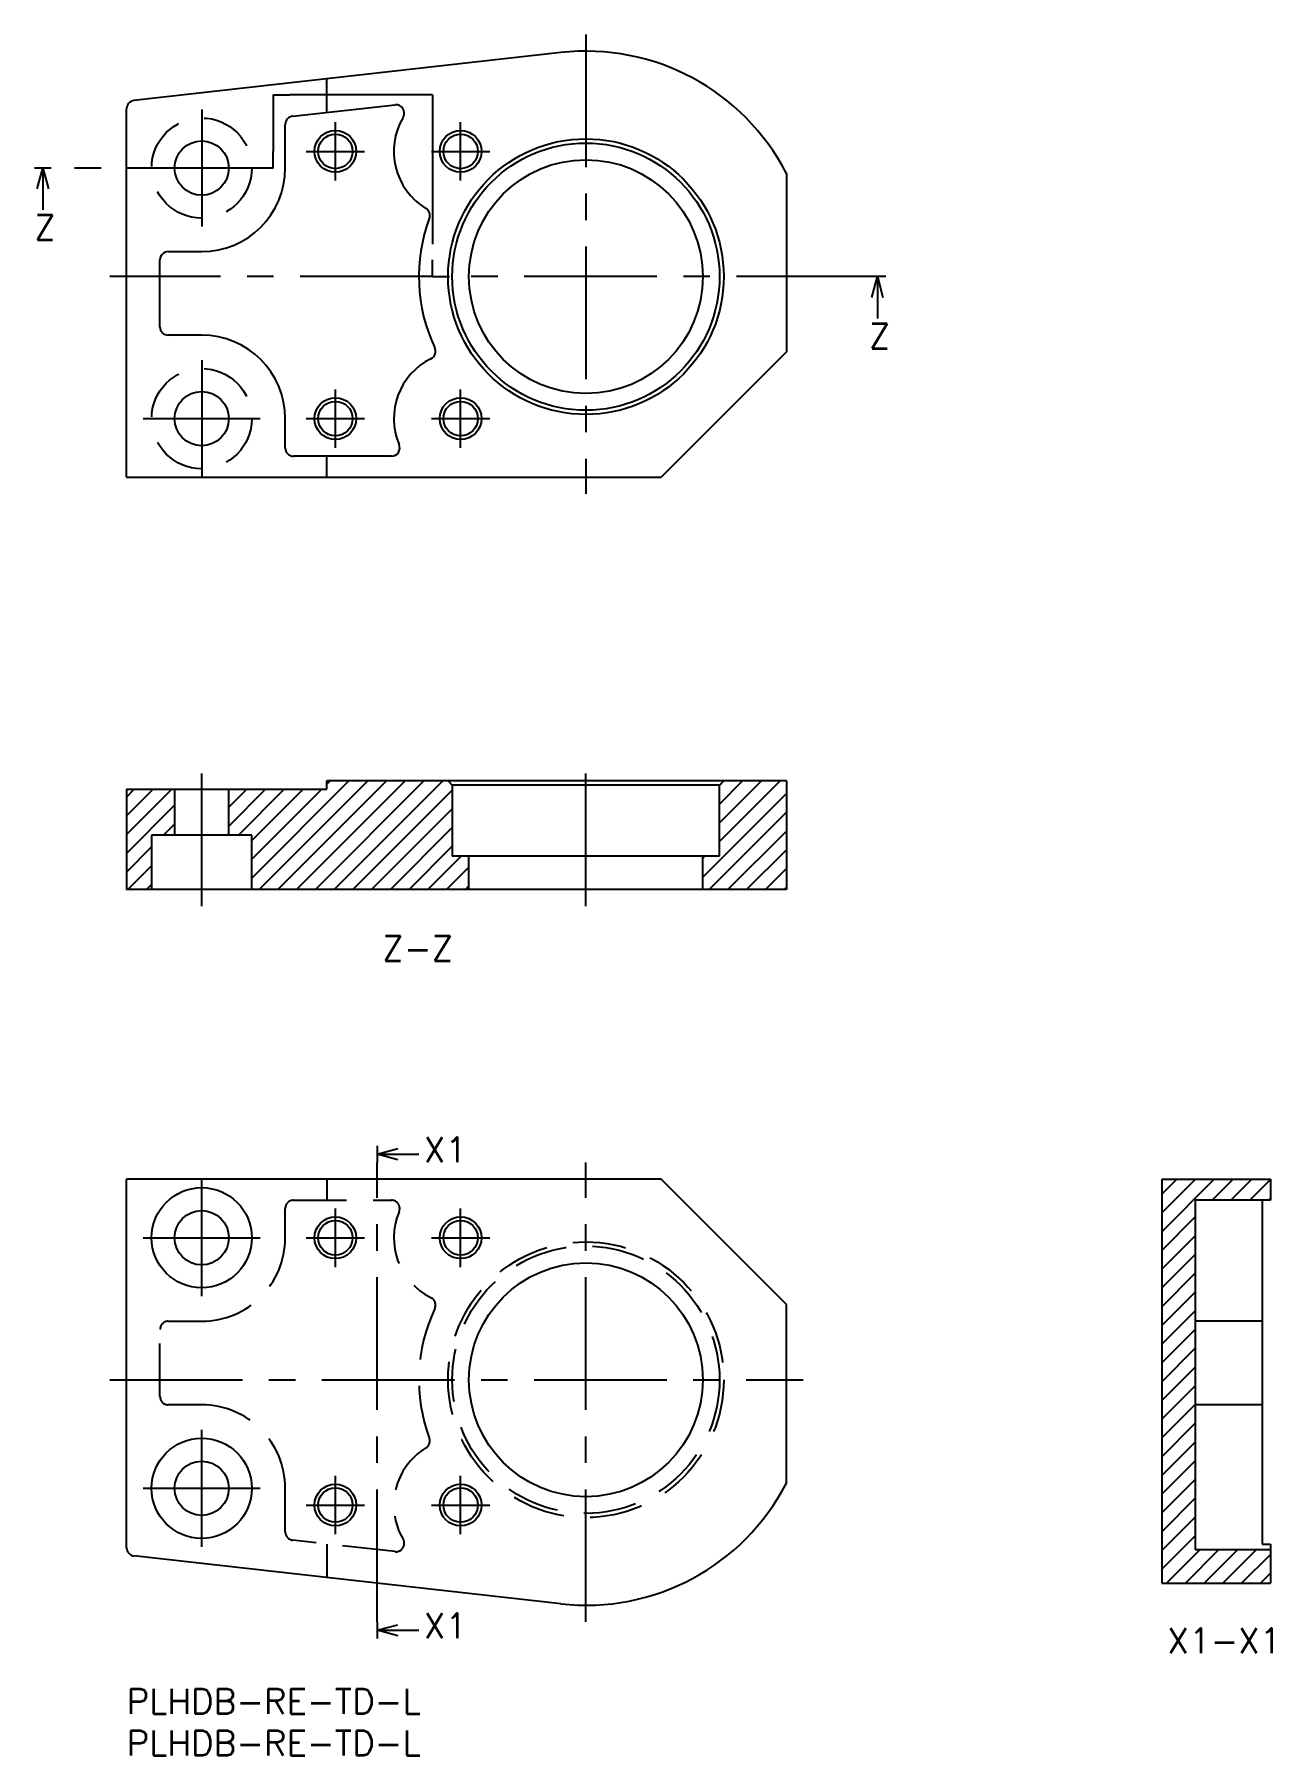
# Model space of a CAD drawing. Extents: x -11 to 137, y -8 to 198.
import ezdxf

# ---------------------------------------------------------------- set-up
doc = ezdxf.new("R2010")
doc.units = 0
doc.header["$LTSCALE"] = 0.5
doc.linetypes.add('CENTER', pattern=[50.8, 31.75, -6.35, 6.35, -6.35])
doc.linetypes.add('DASHED', pattern=[19.05, 12.7, -6.35])
for name, color, linetype in [('MSM_CENTER', 1, 'CENTER'), ('MSM_CONTINUOUS', 7, 'CONTINUOUS'), ('MSM_DASHED', 4, 'DASHED'), ('MSM_NARROW', 5, 'CONTINUOUS'), ('MSM_PART_NUMBER', 7, 'CONTINUOUS')]:
    doc.layers.add(name, color=color, linetype=linetype)
doc.styles.get("Standard").update_dxf_attribs({"font": 'txt.shx', "height": 2, "bigfont": 'bigfont.shx'})

# ---------------------------------------------------------------- blocks, each defined once
blk = doc.blocks.new('*U89')
at = {"layer": 'MSM_PART_NUMBER'}
blk.add_text('PLHDB-RE-TD-L', height=3, dxfattribs=at).set_placement((0, -3))
blk = doc.blocks.new('*U90')
at = {"layer": 'MSM_PART_NUMBER'}
blk.add_text('PLHDB-RE-TD-L', height=3, dxfattribs=at).set_placement((0, -8))

msp = doc.modelspace()

# ---------------------------------------------------------------- linework, layer by layer
at = {"layer": 'MSM_CENTER'}
for p, q in [((55, 198.08), (55, 143.08)), ((34.65, 190.85), (19.56, 190.85)), ((9, 189.08), (9, 175.08)), ((17.56, 188.85), (17.56, 184.08)), ((25, 180.58), (25, 187.58)), ((36.65, 188.85), (36.65, 171.08)), ((40, 180.58), (40, 187.58)), ((21.5, 184.08), (28.5, 184.08)), ((36.5, 184.08), (43.5, 184.08)), ((16, 182.08), (-9.03, 182.08)), ((36.65, 169.08), (-2, 169.08)), ((88.9, 169.08), (38.65, 169.08)), ((9, 159.08), (9, 145.08)), ((25, 148.58), (25, 155.58)), ((40, 148.58), (40, 155.58)), ((2, 152.08), (16, 152.08)), ((21.5, 152.08), (28.5, 152.08)), ((36.5, 152.08), (43.5, 152.08)), ((9, 93.7), (9, 109.7)), ((55, 93.7), (55, 110.7)), ((30, 8), (30, 63)), ((55, 8), (55, 63)), ((9, 47), (9, 61)), ((25, 50.5), (25, 57.5)), ((40, 50.5), (40, 57.5)), ((2, 54), (16, 54)), ((21.5, 54), (28.5, 54)), ((36.5, 54), (43.5, 54)), ((-2, 37), (81, 37)), ((9, 17), (9, 31)), ((25, 18.5), (25, 25.5)), ((40, 18.5), (40, 25.5)), ((2, 24), (16, 24)), ((21.5, 22), (28.5, 22)), ((36.5, 22), (43.5, 22))]:
    msp.add_line(p, q, dxfattribs=at)
at = {"layer": 'MSM_CONTINUOUS'}
for p, q in [((51.99, 195.92), (0.89, 190.18)), ((24, 188.75), (24, 192.78)), ((17.56, 190.85), (17.56, 188.85)), ((17.56, 190.85), (19.56, 190.85)), ((19.89, 188.29), (32.15, 189.67)), ((36.65, 190.85), (34.65, 190.85)), ((36.65, 190.85), (36.65, 188.85)), ((0, 145.08), (0, 189.19)), ((19, 182.08), (19, 187.3)), ((17.56, 182.08), (17.56, 184.08)), ((17.56, 182.08), (15.56, 182.08)), ((79, 181.45), (79, 160.08)), ((4, 163.08), (4, 171.08)), ((5, 172.08), (9, 172.08)), ((36.65, 169.08), (36.65, 171.08)), ((36.65, 169.08), (38.65, 169.08)), ((9, 162.08), (5, 162.08)), ((79, 160.08), (64, 145.08)), ((19, 148.58), (19, 152.08)), ((31.71, 147.58), (20, 147.58)), ((24, 145.08), (24, 147.58)), ((0, 145.08), (64, 145.08)), ((0, 107.7), (0, 95.7)), ((0, 107.7), (24, 107.7)), ((5.75, 107.7), (5.75, 102.2)), ((12.25, 102.2), (12.25, 107.7)), ((79, 108.7), (24, 108.7)), ((24, 107.7), (24, 108.7)), ((38.5, 108.7), (39, 108.2)), ((39, 108.2), (39, 99.7)), ((71, 108.2), (39, 108.2)), ((71, 108.2), (71.5, 108.7)), ((71, 99.7), (71, 108.2)), ((79, 108.7), (79, 95.7)), ((15, 102.2), (3, 102.2)), ((3, 102.2), (3, 95.7)), ((15, 95.7), (15, 102.2)), ((71, 99.7), (39, 99.7)), ((41, 95.7), (41, 99.7)), ((69, 95.7), (69, 99.7)), ((79, 95.7), (0, 95.7)), ((64, 61), (0, 61)), ((0, 16.89), (0, 61)), ((79, 46), (64, 61)), ((123.97, 61), (123.97, 12.63)), ((123.97, 61), (136.97, 61)), ((136.97, 61), (136.97, 58.5)), ((127.97, 58.5), (127.97, 16.66)), ((136.97, 58.5), (127.97, 58.5)), ((135.97, 58.5), (135.97, 17.33)), ((79, 24.63), (79, 46)), ((135.97, 44), (127.97, 44)), ((135.97, 34), (127.97, 34)), ((127.97, 16.66), (136.97, 16.66)), ((135.97, 17.33), (136.97, 17.33)), ((136.97, 17.33), (136.97, 12.63)), ((51.99, 10.17), (0.89, 15.9)), ((123.97, 12.63), (136.97, 12.63))]:
    msp.add_line(p, q, dxfattribs=at)
for centre, radius in [((25, 184.08), 2.07), ((40, 184.08), 2.07), ((55, 169.08), 16.5), ((9, 182.08), 3.25), ((55, 169.08), 16), ((55, 169.08), 14), ((9, 152.08), 3.25), ((25, 152.08), 2.07), ((40, 152.08), 2.07), ((9, 54), 6), ((9, 54), 3.25), ((25, 54), 2.07), ((40, 54), 2.07), ((55, 37), 14), ((9, 24), 6), ((9, 24), 3.25), ((25, 22), 2.07), ((40, 22), 2.07)]:
    msp.add_circle(centre, radius, dxfattribs=at)
for centre, radius, start, end in [((55, 169.08), 27, 27.266, 96.4001), ((1, 189.19), 1, 96.4001, 180), ((32.26, 188.67), 1, 329.3595, 96.4001), ((20, 187.3), 1, 96.4001, 180), ((40, 184.08), 8, 149.3595, 238.633), ((9, 182.08), 10, 270, 0), ((35.32, 176.4), 1, 339.6136, 58.633), ((55, 169.08), 20, 159.6136, 205.1928), ((5, 171.08), 1, 90, 180), ((5, 163.08), 1, 180, 270), ((9, 152.08), 10, 0, 90), ((40, 152.08), 8, 116.4055, 202.8854), ((36, 160.15), 1, 296.4055, 25.1928), ((20, 148.58), 1, 180, 270), ((31.71, 148.58), 1, 270, 22.8854), ((55, 37), 27, 263.5999, 332.734), ((1, 16.89), 1, 180, 263.5999)]:
    msp.add_arc(centre, radius, start, end, dxfattribs=at)
at = {"layer": 'MSM_DASHED'}
for p, q in [((24, 61), (24, 58.5)), ((20, 58.5), (31.71, 58.5)), ((19, 54), (19, 57.5)), ((5, 44), (9, 44)), ((4, 35), (4, 43)), ((9, 34), (5, 34)), ((19, 18.79), (19, 24)), ((32.15, 16.42), (19.89, 17.79)), ((24, 17.33), (24, 13.31))]:
    msp.add_line(p, q, dxfattribs=at)
for centre, radius in [((9, 182.08), 6), ((9, 152.08), 6), ((55, 37), 16.5), ((55, 37), 16)]:
    msp.add_circle(centre, radius, dxfattribs=at)
for centre, radius, start, end in [((20, 57.5), 1, 90, 180), ((31.71, 57.5), 1, 337.1146, 90), ((40, 54), 8, 157.1146, 243.5945), ((9, 54), 10, 270, 0), ((55, 37), 20, 154.8072, 200.3864), ((36, 45.94), 1, 334.8072, 63.5945), ((5, 43), 1, 90, 180), ((5, 35), 1, 180, 270), ((9, 24), 10, 0, 90), ((35.32, 29.68), 1, 301.367, 20.3864), ((40, 22), 8, 121.367, 210.6405), ((20, 18.79), 1, 180, 263.5999), ((32.26, 17.41), 1, 263.5999, 30.6405)]:
    msp.add_arc(centre, radius, start, end, dxfattribs=at)
at = {"layer": 'MSM_NARROW'}
for p, q in [((0, 106.77), (0.93, 107.7)), ((0, 104.52), (3.18, 107.7)), ((0, 102.28), (5.42, 107.7)), ((12.25, 105.55), (14.4, 107.7)), ((12.25, 103.3), (16.65, 107.7)), ((13.39, 102.2), (18.89, 107.7)), ((15, 97.07), (26.63, 108.7)), ((15, 101.56), (21.14, 107.7)), ((15, 99.32), (23.38, 107.7)), ((15.87, 95.7), (28.87, 108.7)), ((18.12, 95.7), (31.12, 108.7)), ((20.36, 95.7), (33.36, 108.7)), ((22.61, 95.7), (35.61, 108.7)), ((24, 108.32), (24.38, 108.7)), ((24.85, 95.7), (37.85, 108.7)), ((27.1, 95.7), (39, 107.6)), ((69, 97.19), (79, 107.19)), ((71, 108.17), (71.53, 108.7)), ((71, 105.93), (73.77, 108.7)), ((71, 103.68), (76.02, 108.7)), ((71, 101.44), (78.26, 108.7)), ((0, 100.03), (5.75, 105.78)), ((29.34, 95.7), (39, 105.36)), ((4.41, 102.2), (5.75, 103.54)), ((31.59, 95.7), (39, 103.11)), ((69.75, 95.7), (79, 104.95)), ((72, 95.7), (79, 102.7)), ((0, 97.79), (3, 100.79)), ((33.83, 95.7), (39, 100.87)), ((36.08, 95.7), (40.08, 99.7)), ((69, 99.44), (69.26, 99.7)), ((74.24, 95.7), (79, 100.46)), ((0.16, 95.7), (3, 98.54)), ((38.32, 95.7), (41, 98.38)), ((76.49, 95.7), (79, 98.21)), ((2.4, 95.7), (3, 96.3)), ((40.57, 95.7), (41, 96.13)), ((78.73, 95.7), (79, 95.97)), ((123.97, 59.22), (125.75, 61)), ((123.97, 56.98), (128, 61)), ((123.97, 54.73), (130.24, 61)), ((129.99, 58.5), (132.49, 61)), ((132.23, 58.5), (134.73, 61)), ((134.48, 58.5), (136.97, 60.99)), ((136.72, 58.5), (136.97, 58.75)), ((123.97, 52.49), (127.97, 56.49)), ((123.97, 50.24), (127.97, 54.24)), ((123.97, 47.99), (127.97, 51.99)), ((123.97, 45.75), (127.97, 49.75)), ((123.97, 43.5), (127.97, 47.5)), ((123.97, 41.26), (127.97, 45.26)), ((123.97, 39.01), (127.97, 43.01)), ((123.97, 36.77), (127.97, 40.77)), ((123.97, 34.52), (127.97, 38.52)), ((123.97, 32.28), (127.97, 36.28)), ((123.97, 30.03), (127.97, 34.03)), ((123.97, 27.79), (127.97, 31.79)), ((123.97, 25.54), (127.97, 29.54)), ((123.97, 23.3), (127.97, 27.3)), ((123.97, 21.05), (127.97, 25.05)), ((123.97, 18.81), (127.97, 22.81)), ((123.97, 16.56), (127.97, 20.56)), ((123.97, 14.32), (127.97, 18.32)), ((124.53, 12.63), (128.56, 16.66)), ((126.78, 12.63), (130.8, 16.66)), ((129.02, 12.63), (133.05, 16.66)), ((131.27, 12.63), (135.29, 16.66)), ((133.51, 12.63), (136.97, 16.09)), ((135.76, 12.63), (136.97, 13.85))]:
    msp.add_line(p, q, dxfattribs=at)
for centre in [(25, 184.08), (40, 184.08), (25, 152.08), (40, 152.08), (25, 54), (40, 54), (25, 22), (40, 22)]:
    msp.add_circle(centre, 2.5, dxfattribs=at)
at = {"layer": 'MSM_PART_NUMBER'}
for p, q in [((-9.03, 182.08), (-11.03, 182.08)), ((-10.7, 179.58), (-10.03, 182.08)), ((-10.03, 182.08), (-9.36, 179.58)), ((-10.03, 182.08), (-10.03, 177.08)), ((90.9, 169.08), (88.9, 169.08)), ((89.23, 166.58), (89.9, 169.08)), ((89.9, 169.08), (90.57, 166.58)), ((89.9, 169.08), (89.9, 164.08)), ((30, 65), (30, 63)), ((30, 64), (32.5, 64.67)), ((32.5, 63.33), (30, 64)), ((30, 64), (35, 64)), ((30, 8), (30, 6)), ((30, 7), (32.5, 7.67)), ((32.5, 6.33), (30, 7)), ((30, 7), (35, 7))]:
    msp.add_line(p, q, dxfattribs=at)

# ---------------------------------------------------------------- block references
at = {"layer": 'MSM_CONTINUOUS'}
for name in ['*U89', '*U90']:
    msp.add_blockref(name, (0, 0), dxfattribs=at)

# ---------------------------------------------------------------- texts
at = {"layer": 'MSM_PART_NUMBER'}
for s, p in [('Z', (-11.04, 173.49)), ('Z', (88.89, 160.49)), ('X1', (35.59, 63.04)), ('X1', (35.59, 6.04))]:
    msp.add_text(s, height=3, dxfattribs=at).set_placement(p)
for s, p in [('Z-Z', (30.63, 87.14)), ('X1-X1', (124.63, 4.27))]:
    msp.add_text(s, height=3, rotation=360, dxfattribs=at).set_placement(p)

doc.saveas('drawing.dxf')
